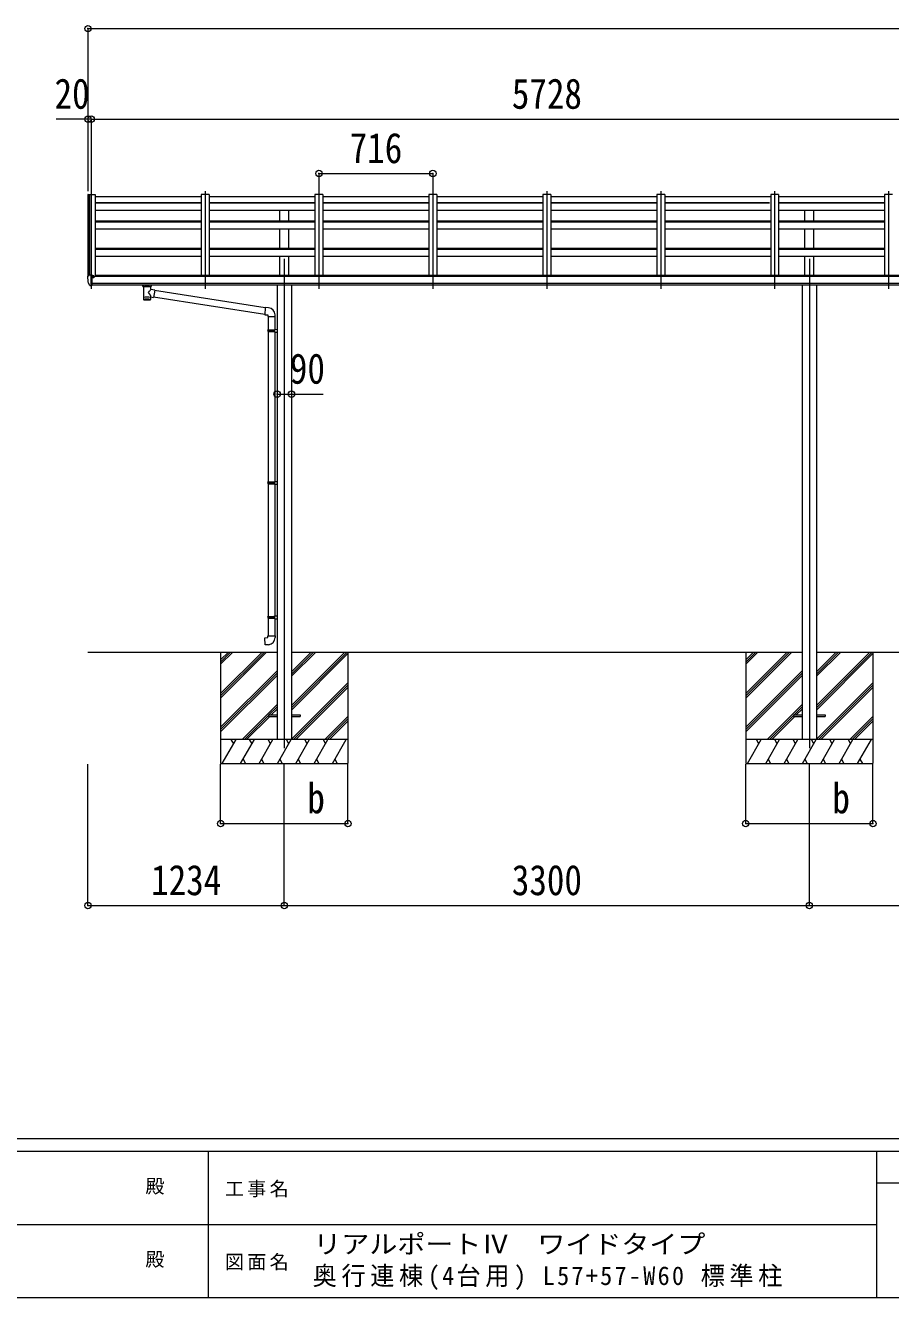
# Model space of a CAD drawing. Units: millimetres at full size, sheet at 1:40; some dimension numbers follow another scale. Extents: x -11181 to 11305, y -7804 to 7716.
# Drawn here: x -1685 to 3753, y -7804 to 191 of the extents above; entities that cross this region are included whole.
import ezdxf
from ezdxf.enums import TextEntityAlignment as Align

# ---------------------------------------------------------------- set-up
doc = ezdxf.new("R2010")
doc.units = ezdxf.units.MM
doc.header["$LTSCALE"] = 40
doc.header["$PDMODE"] = 32
doc.header["$PDSIZE"] = 40
for name, color, linetype, lineweight in [('0-0_0', 7, 'Continuous', 9), ('0-1_本体', 4, 'Continuous', 9), ('0-2_部品', 7, 'Continuous', 9), ('0-8_PARTS2', 2, 'Continuous', 9), ('0-A_寸法', 6, 'Continuous', 9), ('F-0_240', 7, 'Continuous', 9)]:
    doc.layers.add(name, color=color, linetype=linetype, lineweight=lineweight)
doc.styles.add('ＭＳ ゴシック', font='')
doc.styles.get('ＭＳ ゴシック').set_extended_font_data('MS Gothic')

msp = doc.modelspace()

# ---------------------------------------------------------------- linework, layer by layer
at = {"layer": '0-0_0'}
for p, q in [((-1291.57, -3747.1), (-102.77, -3747.1)), ((-457.57, -3747.1), (-457.57, -4447.1)), ((-457.57, -4007.83), (-196.84, -3747.1)), ((-457.57, -4021.97), (-182.69, -3747.1)), ((-457.57, -4036.11), (-168.55, -3747.1)), ((-457.57, -3823.98), (-380.69, -3747.1)), ((-457.57, -3809.84), (-394.83, -3747.1)), ((-457.57, -3795.7), (-408.97, -3747.1)), ((-12.37, -4083.13), (323.66, -3747.1)), ((-12.37, -4097.27), (337.81, -3747.1)), ((-12.37, -3899.28), (139.81, -3747.1)), ((-12.37, -3885.14), (125.67, -3747.1)), ((-12.37, -3871), (111.53, -3747.1)), ((-12.37, -3747.1), (3197.23, -3747.1)), ((-12.37, -4111.41), (342.43, -3756.62)), ((342.43, -3747.1), (342.43, -4447.1)), ((2842.43, -3795.7), (2891.03, -3747.1)), ((2842.43, -3809.84), (2905.17, -3747.1)), ((2842.43, -3823.98), (2919.31, -3747.1)), ((2842.43, -4036.11), (3131.45, -3747.1)), ((2842.43, -4021.97), (3117.31, -3747.1)), ((2842.43, -4007.83), (3103.16, -3747.1)), ((2842.43, -3747.1), (2842.43, -4447.1)), ((3287.63, -3871), (3411.53, -3747.1)), ((3287.63, -3885.14), (3425.67, -3747.1)), ((3287.63, -3899.28), (3439.81, -3747.1)), ((3287.63, -4097.27), (3637.81, -3747.1)), ((3287.63, -4083.13), (3623.66, -3747.1)), ((3287.63, -3747.1), (5127.23, -3747.1)), ((3287.63, -4111.41), (3642.43, -3756.62)), ((3642.43, -3747.1), (3642.43, -4447.1)), ((-457.57, -4219.96), (-102.77, -3865.16)), ((-457.57, -4234.1), (-102.77, -3879.3)), ((-457.57, -4248.25), (-102.77, -3893.45)), ((2842.43, -4219.96), (3197.23, -3865.16)), ((2842.43, -4234.1), (3197.23, -3879.3)), ((2842.43, -4248.25), (3197.23, -3893.45)), ((-12.37, -4295.26), (342.43, -3940.46)), ((-0.07, -4297.1), (342.43, -3954.6)), ((14.08, -4297.1), (342.43, -3968.75)), ((3287.63, -4295.26), (3642.43, -3940.46)), ((3299.93, -4297.1), (3642.43, -3954.6)), ((3314.08, -4297.1), (3642.43, -3968.75)), ((-322.58, -4297.1), (-102.77, -4077.29)), ((-308.43, -4297.1), (-157.57, -4146.24)), ((-294.29, -4297.1), (-148.78, -4151.59)), ((-153.92, -4142.59), (-102.77, -4091.44)), ((-139.78, -4142.59), (-102.77, -4105.58)), ((197.92, -4297.1), (342.43, -4152.59)), ((2977.42, -4297.1), (3197.23, -4077.29)), ((2991.57, -4297.1), (3142.43, -4146.24)), ((3005.71, -4297.1), (3151.22, -4151.59)), ((3146.08, -4142.59), (3197.23, -4091.44)), ((3160.22, -4142.59), (3197.23, -4105.58)), ((3497.92, -4297.1), (3642.43, -4152.59)), ((212.07, -4297.1), (342.43, -4166.74)), ((226.21, -4297.1), (342.43, -4180.88)), ((3512.07, -4297.1), (3642.43, -4166.74)), ((3526.21, -4297.1), (3642.43, -4180.88)), ((342.43, -4297.1), (-457.57, -4297.1)), ((-447.28, -4447.1), (-360.68, -4297.1)), ((-375.68, -4323.08), (-390.68, -4297.1)), ((-331.81, -4447.1), (-245.21, -4297.1)), ((-260.21, -4323.08), (-275.21, -4297.1)), ((-216.34, -4447.1), (-129.74, -4297.1)), ((-144.74, -4323.08), (-159.74, -4297.1)), ((-100.87, -4447.1), (-14.27, -4297.1)), ((-29.27, -4323.08), (-44.27, -4297.1)), ((14.6, -4447.1), (101.2, -4297.1)), ((86.2, -4323.08), (71.2, -4297.1)), ((130.07, -4447.1), (216.67, -4297.1)), ((186.67, -4297.1), (201.67, -4323.08)), ((245.54, -4447.1), (332.15, -4297.1)), ((3642.43, -4297.1), (2842.43, -4297.1)), ((2852.72, -4447.1), (2939.32, -4297.1)), ((2924.32, -4323.08), (2909.32, -4297.1)), ((2968.19, -4447.1), (3054.79, -4297.1)), ((3039.79, -4323.08), (3024.79, -4297.1)), ((3083.66, -4447.1), (3170.26, -4297.1)), ((3155.26, -4323.08), (3140.26, -4297.1)), ((3199.13, -4447.1), (3285.73, -4297.1)), ((3270.73, -4323.08), (3255.73, -4297.1)), ((3314.6, -4447.1), (3401.2, -4297.1)), ((3386.2, -4323.08), (3371.2, -4297.1)), ((3430.07, -4447.1), (3516.67, -4297.1)), ((3486.67, -4297.1), (3501.67, -4323.08)), ((3545.54, -4447.1), (3632.15, -4297.1)), ((-457.57, -4447.1), (342.43, -4447.1)), ((-316.81, -4421.12), (-301.81, -4447.1)), ((-201.34, -4421.12), (-186.34, -4447.1)), ((-85.87, -4421.12), (-70.87, -4447.1)), ((29.6, -4421.12), (44.6, -4447.1)), ((145.07, -4421.12), (160.07, -4447.1)), ((260.54, -4421.12), (275.54, -4447.1)), ((2842.43, -4447.1), (3642.43, -4447.1)), ((2983.19, -4421.12), (2998.19, -4447.1)), ((3098.66, -4421.12), (3113.66, -4447.1)), ((3214.13, -4421.12), (3229.13, -4447.1)), ((3329.6, -4421.12), (3344.6, -4447.1)), ((3445.07, -4421.12), (3460.07, -4447.1)), ((3560.54, -4421.12), (3575.54, -4447.1))]:
    msp.add_line(p, q, dxfattribs=at)
at = {"layer": '0-1_本体'}
for p, q in [((-1291.56, -872.17), (-1291.57, -1384.26)), ((-1290.62, -871.29), (-1282.78, -870.88)), ((-1282.57, -870.95), (-1282.57, -1377.71)), ((-1282.49, -871.07), (-1281.87, -872.69)), ((-1246.57, -870.87), (-1246.57, -1387.89)), ((-580.57, -870.87), (-580.57, -1377.49)), ((-530.57, -870.87), (-580.57, -870.87)), ((-530.57, -870.87), (-530.57, -1377.49)), ((135.43, -870.87), (135.43, -1377.49)), ((185.43, -870.87), (135.43, -870.87)), ((185.43, -870.87), (185.43, -1377.49)), ((851.43, -870.87), (851.43, -1377.49)), ((901.43, -870.87), (851.43, -870.87)), ((901.43, -870.87), (901.43, -1377.49)), ((1567.43, -870.87), (1567.43, -1377.49)), ((1617.43, -870.87), (1567.43, -870.87)), ((1617.43, -870.87), (1617.43, -1377.49)), ((2283.43, -870.87), (2283.43, -1377.49)), ((2333.43, -870.87), (2283.43, -870.87)), ((2333.43, -870.87), (2333.43, -1377.49)), ((2999.43, -870.87), (2999.43, -1377.49)), ((3049.43, -870.87), (2999.43, -870.87)), ((3049.43, -870.87), (3049.43, -1377.49)), ((3715.43, -870.87), (3715.43, -1377.49)), ((3765.43, -870.87), (3715.43, -870.87)), ((-1246.57, -883.87), (-580.57, -883.87)), ((-1246.57, -921.66), (-580.57, -921.66)), ((-1246.57, -924.77), (-580.57, -924.77)), ((-530.57, -883.87), (135.43, -883.87)), ((-530.57, -921.66), (135.43, -921.66)), ((-530.57, -924.77), (135.43, -924.77)), ((185.43, -883.87), (851.43, -883.87)), ((185.43, -921.66), (851.43, -921.66)), ((185.43, -924.77), (851.43, -924.77)), ((901.43, -883.87), (1567.43, -883.87)), ((901.43, -921.66), (1567.43, -921.66)), ((901.43, -924.77), (1567.43, -924.77)), ((1617.43, -883.87), (2283.43, -883.87)), ((1617.43, -921.66), (2283.43, -921.66)), ((1617.43, -924.77), (2283.43, -924.77)), ((2333.43, -883.87), (2999.43, -883.87)), ((2333.43, -921.66), (2992.25, -921.66)), ((2333.43, -924.77), (2992.25, -924.77)), ((3049.43, -883.87), (3715.43, -883.87)), ((3049.43, -921.66), (3715.43, -921.66)), ((3049.43, -924.77), (3715.43, -924.77)), ((-1246.57, -969.42), (-580.57, -969.42)), ((-1246.57, -1037.67), (-580.57, -1037.67)), ((-530.57, -969.42), (135.43, -969.42)), ((-530.57, -1037.67), (135.43, -1037.67)), ((-85.07, -1036.33), (-85.07, -969.42)), ((-30.07, -1036.33), (-30.07, -969.42)), ((185.43, -969.42), (851.43, -969.42)), ((185.43, -1037.67), (851.43, -1037.67)), ((901.43, -969.42), (1567.43, -969.42)), ((901.43, -1037.67), (1567.43, -1037.67)), ((1617.43, -969.42), (2283.43, -969.42)), ((1617.43, -1037.67), (2283.43, -1037.67)), ((2333.43, -969.42), (2999.43, -969.42)), ((2333.43, -1037.67), (2999.43, -1037.67)), ((3049.43, -969.42), (3715.43, -969.42)), ((3049.43, -1037.67), (3715.43, -1037.67)), ((3214.93, -1036.33), (3214.93, -969.42)), ((3269.93, -1036.33), (3269.93, -969.42)), ((-1246.57, -1043.86), (-580.57, -1043.86)), ((-1246.57, -1087.68), (-580.57, -1087.68)), ((-530.57, -1043.86), (135.43, -1043.86)), ((-530.57, -1087.68), (135.43, -1087.68)), ((-85.07, -1209.22), (-85.07, -1087.68)), ((-30.07, -1209.22), (-30.07, -1087.68)), ((185.43, -1043.86), (851.43, -1043.86)), ((185.43, -1087.68), (851.43, -1087.68)), ((901.43, -1043.86), (1567.43, -1043.86)), ((901.43, -1087.68), (1567.43, -1087.68)), ((1617.43, -1043.86), (2283.43, -1043.86)), ((1617.43, -1087.68), (2283.43, -1087.68)), ((2333.43, -1043.86), (2999.43, -1043.86)), ((2333.43, -1087.68), (2999.43, -1087.68)), ((3049.43, -1043.86), (3715.43, -1043.86)), ((3049.43, -1087.68), (3715.43, -1087.68)), ((3214.93, -1209.22), (3214.93, -1087.68)), ((3269.93, -1209.22), (3269.93, -1087.68)), ((-1246.57, -1209.22), (-580.57, -1209.22)), ((-1246.57, -1216.22), (-580.57, -1216.22)), ((-1246.57, -1259.77), (-580.57, -1259.77)), ((-530.57, -1209.22), (135.43, -1209.22)), ((-530.57, -1216.22), (135.43, -1216.22)), ((-530.57, -1259.77), (135.43, -1259.77)), ((-85.07, -1381.19), (-85.07, -1259.77)), ((-30.07, -1381.19), (-30.07, -1259.77)), ((185.43, -1209.22), (851.43, -1209.22)), ((185.43, -1216.22), (851.43, -1216.22)), ((185.43, -1259.77), (851.43, -1259.77)), ((901.43, -1209.22), (1567.43, -1209.22)), ((901.43, -1216.22), (1567.43, -1216.22)), ((901.43, -1259.77), (1567.43, -1259.77)), ((1617.43, -1209.22), (2283.43, -1209.22)), ((1617.43, -1216.22), (2283.43, -1216.22)), ((1617.43, -1259.77), (2283.43, -1259.77)), ((2333.43, -1209.22), (2999.43, -1209.22)), ((2333.43, -1216.22), (2999.43, -1216.22)), ((2333.43, -1259.77), (2999.43, -1259.77)), ((3049.43, -1209.22), (3715.43, -1209.22)), ((3049.43, -1216.22), (3715.43, -1216.22)), ((3049.43, -1259.77), (3715.43, -1259.77)), ((3214.93, -1381.19), (3214.93, -1259.77)), ((3269.93, -1381.19), (3269.93, -1259.77)), ((4449.93, -1387.89), (-1265.07, -1387.89)), ((-1265.07, -1429.12), (4449.93, -1429.12)), ((-1241.57, -1387.89), (-1241.57, -1381.19)), ((4426.43, -1381.19), (-1241.57, -1381.19)), ((4449.93, -1440.96), (-1265.07, -1440.89)), ((-102.77, -1441.05), (-102.77, -4297.12)), ((-12.37, -1441.05), (-12.37, -4297.12)), ((3197.23, -1441.05), (3197.23, -4297.12)), ((3287.63, -1441.05), (3287.63, -4297.12))]:
    msp.add_line(p, q, dxfattribs=at)
msp.add_lwpolyline([(-1281.87, -1377.71), (-1281.87, -870.87), (-1246.57, -870.87)], dxfattribs=at)
msp.add_circle((-1257.59, -1392.63), 3, dxfattribs=at)
for centre, radius, start, end in [((-1290.57, -872.29), 1, 93, 173.32986), ((-1282.77, -871.18), 0.301, 21.06327, 92.86679)]:
    msp.add_arc(centre, radius, start, end, dxfattribs=at)
at = {"layer": '0-2_部品'}
for p, q in [((-1293.77, -1387.07), (-1293.77, -1387.7)), ((-1286.86, -1378.27), (-1290.92, -1384.08)), ((-1279.39, -1444.39), (-1289.14, -1429.01)), ((-1271.77, -1446.2), (-1271.77, -1377.7)), ((-1270.27, -1378.62), (-1271.77, -1378.62)), ((-1265.27, -1387.43), (-1271.77, -1387.04)), ((-1270.27, -1378.62), (-1270.27, -1384.79)), ((-1260.59, -1380.12), (-1270.27, -1379.39)), ((-1270.27, -1382.39), (-1256.27, -1382.44)), ((-1260.79, -1392.62), (-1260.27, -1392.62)), ((-1260.27, -1392.62), (-1259.97, -1392.62)), ((-1259.77, -1382.43), (-1259.77, -1380.53)), ((-1255.27, -1383.55), (-1255.27, -1387.88)), ((-1273.27, -1446.11), (-1276.98, -1445.88)), ((-1273.27, -1446.11), (-1271.77, -1446.2)), ((-1271.77, -1444), (-1271.27, -1444)), ((-1271.27, -1444), (-1270.77, -1443)), ((-1265.27, -1443), (-1270.77, -1443)), ((-947.27, -1447.21), (-947.27, -1441.09)), ((-943.17, -1451.71), (-943.19, -1532)), ((-897.37, -1469.28), (-897.37, -1451.69)), ((-872.15, -1473.19), (-897.37, -1469.27)), ((-897.35, -1532), (-897.37, -1515.37)), ((-897.37, -1515.62), (-879.17, -1518.45)), ((-893.27, -1447.21), (-893.27, -1441.09)), ((-872.15, -1473.19), (-879.17, -1518.45)), ((-180.7, -1625.02), (-878.9, -1516.7)), ((-177.04, -1583.09), (-872.46, -1475.2)), ((-156.05, -1583.15), (-176.88, -1581.33)), ((-160.97, -1638.89), (-114.97, -1638.89)), ((-158.97, -1638.89), (-158.97, -1721.55)), ((-116.97, -1638.89), (-116.97, -1718.99)), ((-114.97, -1638.89), (-114.97, -1627.98)), ((-160.97, -1723.55), (-159.97, -1721.55)), ((-160.97, -1723.55), (-116.97, -1723.55)), ((-160.97, -1723.55), (-160.97, -1731.55)), ((-160.97, -1731.55), (-116.97, -1731.55)), ((-160.97, -1731.55), (-159.97, -1733.55)), ((-159.97, -1721.55), (-116.97, -1721.55)), ((-159.97, -1733.55), (-116.97, -1733.55)), ((-158.97, -1733.55), (-158.97, -2677.74)), ((-121.44, -1723.55), (-121.87, -1721.55)), ((-118.97, -1719.05), (-102.97, -1718.58)), ((-118.97, -1721.05), (-118.97, -1719.05)), ((-118.97, -1721.05), (-116.97, -1721.05)), ((-118.97, -1736.05), (-118.97, -1734.05)), ((-118.97, -1736.05), (-102.97, -1736.52)), ((-116.97, -1736.11), (-116.97, -2675.18)), ((-102.97, -1718.58), (-102.97, -1736.52)), ((-160.97, -2679.74), (-159.97, -2677.74)), ((-160.97, -2679.74), (-116.97, -2679.74)), ((-160.97, -2679.74), (-160.97, -2687.74)), ((-160.97, -2687.74), (-116.97, -2687.74)), ((-160.97, -2687.74), (-159.97, -2689.74)), ((-159.97, -2677.74), (-116.97, -2677.74)), ((-159.97, -2689.74), (-116.97, -2689.74)), ((-158.97, -2689.74), (-158.97, -3522.9)), ((-121.44, -2679.74), (-121.87, -2677.74)), ((-118.97, -2675.24), (-102.97, -2674.77)), ((-118.97, -2677.24), (-118.97, -2675.24)), ((-118.97, -2677.24), (-116.97, -2677.24)), ((-118.97, -2692.24), (-118.97, -2690.24)), ((-118.97, -2692.24), (-102.97, -2692.71)), ((-116.97, -2692.3), (-116.97, -3520.34)), ((-102.97, -2674.77), (-102.97, -2692.71)), ((-160.97, -3524.9), (-159.97, -3522.9)), ((-160.97, -3524.9), (-116.97, -3524.9)), ((-160.97, -3524.9), (-160.97, -3532.9)), ((-160.97, -3532.9), (-116.97, -3532.9)), ((-160.97, -3532.9), (-159.97, -3534.9)), ((-159.97, -3522.9), (-116.97, -3522.9)), ((-159.97, -3534.9), (-116.97, -3534.9)), ((-158.97, -3534.9), (-158.97, -3644.9)), ((-121.44, -3524.9), (-121.87, -3522.9)), ((-118.97, -3520.4), (-102.97, -3519.93)), ((-118.97, -3522.4), (-118.97, -3520.4)), ((-118.97, -3522.4), (-116.97, -3522.4)), ((-118.97, -3537.4), (-118.97, -3535.4)), ((-118.97, -3537.4), (-102.97, -3537.87)), ((-116.97, -3537.46), (-116.97, -3644.9)), ((-102.97, -3519.93), (-102.97, -3537.87)), ((-160.97, -3644.9), (-114.97, -3644.9)), ((-160.97, -3654.9), (-160.97, -3644.9)), ((-114.97, -3644.9), (-114.97, -3655.82))]:
    msp.add_line(p, q, dxfattribs=at)
at = {"layer": '0-2_部品', "color": 4}
for p, q in [((-157.77, -4142.59), (-157.77, -4151.59)), ((-157.77, -4142.59), (-102.77, -4142.59)), ((-157.77, -4151.59), (-102.77, -4151.59)), ((-12.77, -4142.59), (42.23, -4142.59)), ((-12.77, -4151.59), (42.23, -4151.59)), ((42.23, -4142.59), (42.23, -4151.59)), ((3142.23, -4142.59), (3142.23, -4151.59)), ((3142.23, -4142.59), (3197.23, -4142.59)), ((3142.23, -4151.59), (3197.23, -4151.59)), ((3287.23, -4142.59), (3342.23, -4142.59)), ((3287.23, -4151.59), (3342.23, -4151.59)), ((3342.23, -4142.59), (3342.23, -4151.59))]:
    msp.add_line(p, q, dxfattribs=at)
at = {"layer": '0-2_部品'}
for points in [[(-1271.77, -1377.7), (-1283.77, -1377.7), (-1286.1, -1377.84)], [(-1271.77, -1432.31), (-1268.6, -1431.9), (-1265.27, -1431.47)], [(-1265.27, -1443), (-1265.27, -1384.79), (-1270.27, -1384.79)], [(-1260.59, -1380.12), (-1260.42, -1380.13), (-1260.27, -1380.17), (-1260.12, -1380.21), (-1260, -1380.26), (-1259.9, -1380.32), (-1259.83, -1380.39), (-1259.78, -1380.46), (-1259.77, -1380.53)], [(-1259.97, -1391.43), (-1259.97, -1392.62), (-1255.27, -1392.62)], [(-1255.27, -1391), (-1255.27, -1392.62), (-1254.79, -1392.62)], [(-947.23, -1447.26), (-947.25, -1446.91), (-947.01, -1445.95), (-946.49, -1445.07), (-945.68, -1444.23), (-944.57, -1443.43), (-943.17, -1442.71)], [(-947.23, -1447.15), (-947.25, -1447.5), (-947.01, -1448.46), (-946.49, -1449.35), (-945.68, -1450.18), (-944.57, -1450.98), (-943.17, -1451.71)], [(-897.37, -1442.72), (-897.14, -1442.81), (-895.78, -1443.55), (-894.67, -1444.39), (-893.91, -1445.26), (-893.45, -1446.16), (-893.28, -1447.04)], [(-897.37, -1451.69), (-897.14, -1451.6), (-895.78, -1450.87), (-894.67, -1450.02), (-893.91, -1449.15), (-893.45, -1448.25), (-893.28, -1447.37)], [(-176.88, -1581.33), (-180.89, -1627.15), (-160.97, -1628.89), (-160.97, -1638.89)], [(-121.44, -1723.55), (-121.44, -1731.55), (-121.87, -1733.55)], [(-118.97, -1734.05), (-116.97, -1734.05), (-116.97, -1721.05)], [(-121.44, -2679.74), (-121.44, -2687.74), (-121.87, -2689.74)], [(-118.97, -2690.24), (-116.97, -2690.24), (-116.97, -2677.24)], [(-121.44, -3524.9), (-121.44, -3532.9), (-121.87, -3534.9)], [(-118.97, -3535.4), (-116.97, -3535.4), (-116.97, -3522.4)], [(-156.05, -3700.65), (-176.88, -3702.47), (-180.89, -3656.64), (-160.97, -3654.9)]]:
    msp.add_lwpolyline(points, dxfattribs=at)
for centre, radius, start, end in [((-1290.77, -1387.07), 3, 93, 180), ((-1101.28, -1387.7), 192.49, 180.0008, 192.1233), ((-1286.54, -1427.51), 3, 191.83348, 210), ((-1286.04, -1378.84), 1, 93.5, 145), ((-1257.77, -1392.62), 2.5, 151.64236, 180), ((-1257.77, -1392.62), 2.5, 0, 151.64236), ((-1276.79, -1442.89), 3, 210, 266.5), ((-930.2, -1492.42), 51.38, 92.46126, 104.61963), ((-910.31, -1492.42), 51.38, 75.38037, 87.53874), ((-159.97, -1627.98), 45, 0, 85), ((-159.97, -3655.82), 45, 275, 0)]:
    msp.add_arc(centre, radius, start, end, dxfattribs=at)
for centre, major_axis, ratio, start_param, end_param in [((-1256.27, -1383.55), (-0.02, 1.1), 0.906239, 4.6917496, 6.2625459), ((-920.27, -1452.9), (-22.91, -0.42), 0.072511, 4.711586, 6.2823824), ((-920.27, -1519.56), (22.91, 0), 0.122865, 6.2831853, 9.424778), ((-920.25, -1451.27), (-22.91, -0.42), 0.072511, 4.711586, 6.2823824), ((-920.29, -1451.28), (22.92, -0.42), 0.07247, 0.0008089, 1.5716053), ((-920.29, -1452.9), (22.92, -0.42), 0.07247, 0.0008089, 1.5716053), ((-920.27, -1488.83), (-22.81, 26.62), 0.234429, 3.1563334, 4.5976381), ((-917.72, -1491.47), (20.32, 22.25), 0.045535, 4.9756507, 6.2441899), ((-909.27, -1447.21), (16, 0), 0.361356, 0, 0.0194874), ((-909.27, -1447.21), (16, 0), 0.361356, 6.2636979, 6.2831853), ((-920.27, -1532), (22.92, 0), 0.101955, 6.2829723, 9.4248207), ((-920.27, -1532), (22.92, 0), 0.101955, 3.1415499, 6.2833984)]:
    msp.add_ellipse(centre, major_axis=major_axis, ratio=ratio, start_param=start_param, end_param=end_param, dxfattribs=at)
at = {"layer": '0-8_PARTS2'}
for p, q in [((-1271.57, -850.13), (-1271.57, -1464.31)), ((-555.57, -850.13), (-555.57, -1464.31)), ((160.43, -850.13), (160.43, -1464.31)), ((876.43, -850.13), (876.43, -1464.31)), ((1592.43, -850.13), (1592.43, -1464.31)), ((2308.43, -850.13), (2308.43, -1464.31)), ((3024.43, -850.13), (3024.43, -1464.31)), ((3740.43, -850.13), (3740.43, -1464.31)), ((-57.57, -1275.5), (-57.57, -4350.73)), ((3242.43, -1275.5), (3242.43, -4350.73))]:
    msp.add_line(p, q, dxfattribs=at)
at = {"layer": '0-A_寸法'}
for p, q in [((-1291.56, 170.75), (-1291.56, -398.09)), ((-1291.56, 170.75), (10204.43, 170.75)), ((-1291.56, -398.09), (-1491.56, -398.09)), ((-1291.56, -398.09), (-1291.56, -850.13)), ((-1271.56, -398.09), (-1291.56, -398.09)), ((-1271.56, -398.09), (-1271.56, -853.66)), ((-1271.56, -398.09), (4456.43, -398.09)), ((-1271.56, -398.09), (-1271.56, -850.13)), ((160.43, -739.53), (160.43, -857.13)), ((160.43, -739.53), (876.43, -739.53)), ((876.43, -739.53), (876.43, -857.13)), ((-102.77, -2125.84), (-12.37, -2125.84)), ((-12.37, -2125.84), (187.63, -2125.84)), ((-1291.56, -5339.98), (-1291.56, -4450.58)), ((-457.57, -4824.99), (-457.57, -4450.58)), ((-57.57, -5339.98), (-57.57, -4450.58)), ((342.43, -4824.99), (342.43, -4450.58)), ((2842.43, -4824.99), (2842.43, -4450.58)), ((3242.43, -5339.98), (3242.43, -4450.58)), ((-457.57, -4824.99), (342.43, -4824.99)), ((-1291.56, -5339.98), (-57.57, -5339.98)), ((-57.57, -5339.98), (3242.43, -5339.98)), ((3242.43, -5339.98), (5670.43, -5339.98))]:
    msp.add_line(p, q, dxfattribs=at)
msp.add_lwpolyline([(2842.43, -4824.99), (3642.43, -4824.99), (3642.43, -4450.58)], dxfattribs=at)
for p in [(-1291.56, 170.75), (-1291.56, -398.09), (-1271.56, -398.09), (160.43, -739.53), (876.43, -739.53), (-102.77, -2125.84), (-12.37, -2125.84), (-457.57, -4824.99), (342.43, -4824.99), (2842.43, -4824.99), (3642.43, -4824.99), (-1291.56, -5339.98), (-57.57, -5339.98), (3242.43, -5339.98)]:
    msp.add_point(p, dxfattribs=at)
at = {"layer": 'F-0_240', "color": 5}
for p, q in [((-11180.61, -6803.54), (10739.39, -6803.54)), ((-11180.61, -6883.54), (7183.72, -6883.54)), ((-536.28, -6883.54), (-536.28, -7803.54)), ((3663.72, -6883.54), (3663.72, -7803.54)), ((3663.72, -7083.54), (6063.72, -7083.54)), ((-4536.28, -7343.54), (3663.72, -7343.54)), ((-11180.61, -7803.54), (10739.39, -7803.54))]:
    msp.add_line(p, q, dxfattribs=at)

# ---------------------------------------------------------------- texts
at = {"layer": '0-A_寸法', "color": 7, "style": 'ＭＳ ゴシック', "width": 0.85}
for s, p in [('20', (-1501.56, -390.09)), ('5728', (1372.44, -390.09)), ('716', (353.43, -731.53)), ('90', (-22.37, -2117.84)), ('b', (87.43, -4816.99)), ('b', (3387.43, -4816.99)), ('1234', (-894.56, -5331.98)), ('3300', (1372.43, -5331.98))]:
    msp.add_text(s, height=190.6, dxfattribs=at).set_placement(p, align=Align.BOTTOM_LEFT)
at = {"layer": 'F-0_240', "style": 'ＭＳ ゴシック'}
for p in [(-930.57, -7173.54), (-930.57, -7633.54)]:
    msp.add_text('殿', height=87.98, dxfattribs=at).set_placement(p, align=Align.BOTTOM_LEFT)
at = {"layer": 'F-0_240', "style": 'ＭＳ ゴシック', "width": 1.1}
msp.add_text('リアルポートⅣ\u3000ワイドタイプ', height=117.3, dxfattribs=at).set_placement((124.97, -7561.39), align=Align.BOTTOM_LEFT)
at = {"layer": 'F-0_240', "attachment_point": 7, "style": 'ＭＳ ゴシック'}
for s, insert, char_height in [('\\T1.17;工事名', (-430.81, -7173.54), 87.98), ('\\T1.17;図面名', (-430.81, -7633.54), 87.98), ('\\T1.19;\\W0.95;奥行連棟(4台用)\\~L57+57-W60\\~標準柱', (120.88, -7756.06), 117.3)]:
    msp.add_mtext(s, dxfattribs=dict(at, insert=insert, char_height=char_height))

doc.saveas('drawing.dxf')
